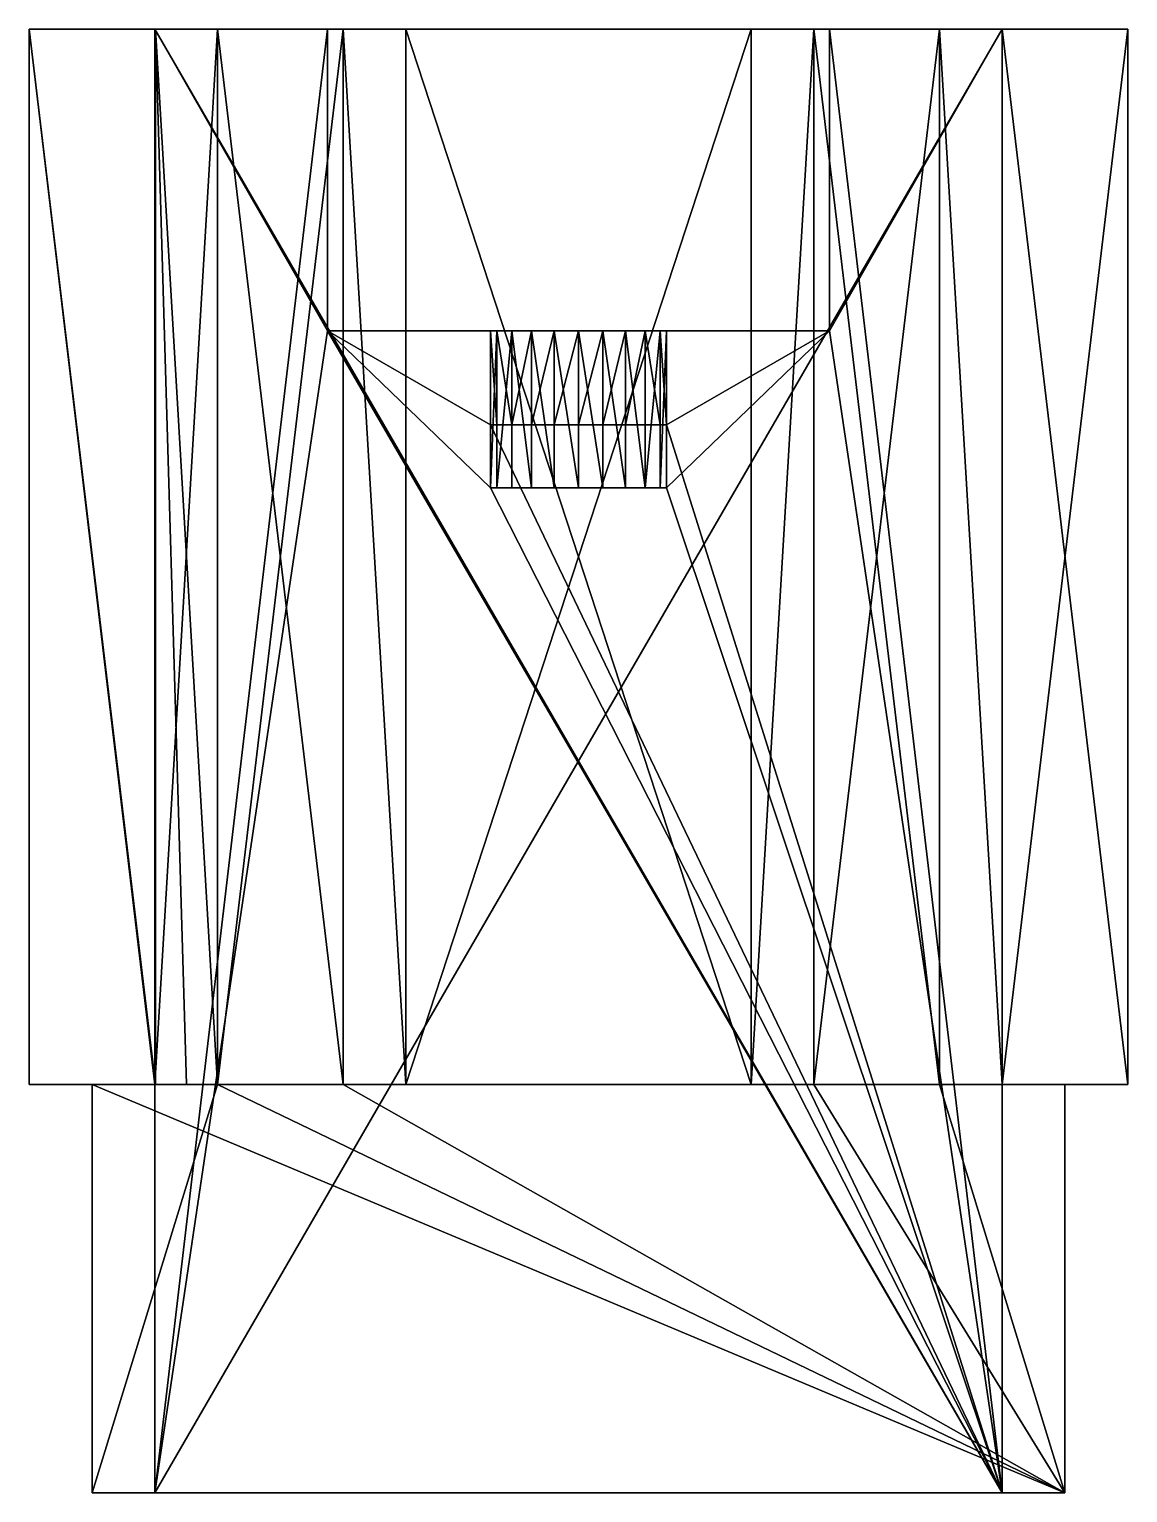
# Model space of a CAD drawing. Extents: x 0 to 17.5, y -2.5 to 20.8.
import ezdxf

# ---------------------------------------------------------------- set-up
doc = ezdxf.new("R2010")
doc.units = 0
doc.header["$LTSCALE"] = 25.4
doc.layers.get('0').update_dxf_attribs({"linetype": 'CONTINUOUS'})

# ---------------------------------------------------------------- blocks, each defined once
blk = doc.blocks.new('GRUPPO_1')
at = {"color": 0}
for p, q in [((0, 22.8), (2.01, 22.8, 0.005)), ((0, 22.8, 17.5), (0, 22.8)), ((2, 22.8, 17.5), (0, 22.8, 17.5)), ((0, 22.8), (2.01, 22.8, 0.005)), ((0, 6), (0, 22.8)), ((0, 6, 17.5), (0, 22.8, 17.5)), ((0, 22.8, 17.5), (0, 22.8)), ((0, 6), (0, 22.8)), ((2, 22.8, 17.5), (0, 22.8, 17.5)), ((0, 6, 17.5), (0, 22.8, 17.5)), ((2, 22.8, 2), (15.5, 22.8, 2)), ((2, -0.5, 2), (2, 22.8, 2)), ((2, 22.8, 9.25), (4.75, 22.8, 9.25)), ((2, -0.5, 9.25), (2, 22.8, 9.25)), ((2, -0.5, 8.25), (2, 22.8, 8.25)), ((2, 22.8, 8.25), (4.75, 22.8, 8.25)), ((2, -0.5, 9.25), (2, 22.8, 9.25)), ((2, 22.8, 15.5), (2, 22.8, 9.25)), ((2, -0.5, 15.5), (2, 22.8, 15.5)), ((2, 22.8, 8.25), (2, 22.8, 2)), ((2, -0.5, 8.25), (2, 22.8, 8.25)), ((2, -0.5, 2), (2, 22.8, 2)), ((3, 22.8, 16.5), (2, 22.8, 17.5)), ((2, 22.8, 17.5), (2, 6, 17.5)), ((2, -0.5, 15.5), (2, 22.8, 15.5)), ((15.5, 22.8, 15.5), (2, 22.8, 15.5)), ((3, 22.8, 16.5), (2, 22.8, 17.5)), ((15.5, 22.8, 15.5), (2, 22.8, 15.5)), ((2, 22.8, 15.5), (2, 22.8, 9.25)), ((2, 22.8, 9.25), (4.75, 22.8, 9.25)), ((2, 22.8, 8.25), (4.75, 22.8, 8.25)), ((2, 22.8, 8.25), (2, 22.8, 2)), ((2, 22.8, 2), (15.5, 22.8, 2)), ((2, 22.8, 17.5), (2, 6, 17.5)), ((2.01, 22.8, 0.005), (2.505, 22.8, 0.503)), ((2.011, 6, 0.009), (2.01, 22.8, 0.005)), ((2.01, 22.8, 0.005), (2.505, 22.8, 0.503)), ((2.011, 6, 0.009), (2.01, 22.8, 0.005)), ((2.505, 22.8, 0.503), (3, 22.8, 1)), ((2.505, 22.8, 0.503), (3, 22.8, 1)), ((3, 22.8, 16.5), (5, 22.8, 16.5)), ((3, 6, 16.5), (3, 22.8, 16.5)), ((3, 6, 16.5), (3, 22.8, 16.5)), ((5, 22.8, 1), (3, 22.8, 1)), ((3, 22.8, 16.5), (5, 22.8, 16.5)), ((3, 22.8, 1), (3, 6, 1)), ((3, 22.8, 1), (3, 6, 1)), ((5, 22.8, 1), (3, 22.8, 1)), ((4.75, 18, 9.25), (4.75, 22.8, 9.25)), ((4.75, 22.8, 8.25), (4.75, 18, 8.25)), ((4.75, 22.8, 8.25), (4.75, 18, 8.25)), ((4.75, 22.8, 9.25), (4.75, 22.8, 8.25)), ((4.75, 18, 9.25), (4.75, 22.8, 9.25)), ((4.75, 22.8, 9.25), (4.75, 22.8, 8.25)), ((5, 6, 16.5), (5, 22.8, 16.5)), ((5, 6, 16.5), (5, 22.8, 16.5)), ((5, 22.8, 16.5), (6, 22.8, 17.5)), ((5, 6, 1), (5, 22.8, 1)), ((5, 22.8, 1), (6, 22.8)), ((5, 22.8, 1), (6, 22.8)), ((5, 22.8, 16.5), (6, 22.8, 17.5)), ((5, 6, 1), (5, 22.8, 1)), ((6, 22.8, 17.5), (6, 6, 17.5)), ((11.5, 22.8, 17.5), (6, 22.8, 17.5)), ((6, 22.8, 17.5), (6, 6, 17.5)), ((6, 22.8), (6, 6)), ((6, 22.8), (6, 6)), ((6, 22.8), (11.5, 22.8)), ((11.5, 22.8, 17.5), (6, 22.8, 17.5)), ((6, 22.8), (11.5, 22.8)), ((11.5, 22.8, 17.5), (11.5, 6, 17.5)), ((11.5, 6), (11.5, 22.8)), ((11.5, 6), (11.5, 22.8)), ((11.5, 22.8), (12.5, 22.8, 1)), ((12.5, 22.8, 16.5), (11.5, 22.8, 17.5)), ((11.5, 22.8), (12.5, 22.8, 1)), ((12.5, 22.8, 16.5), (11.5, 22.8, 17.5)), ((11.5, 22.8, 17.5), (11.5, 6, 17.5)), ((12.5, 6, 16.5), (12.5, 22.8, 16.5)), ((12.5, 22.8, 16.5), (14.5, 22.8, 16.5)), ((12.5, 22.8, 1), (12.5, 6, 1)), ((12.5, 22.8, 16.5), (14.5, 22.8, 16.5)), ((14.5, 22.8, 1), (12.5, 22.8, 1)), ((12.5, 6, 16.5), (12.5, 22.8, 16.5)), ((12.5, 22.8, 1), (12.5, 6, 1)), ((14.5, 22.8, 1), (12.5, 22.8, 1)), ((12.75, 22.8, 9.25), (12.75, 22.8, 8.25)), ((12.75, 18, 8.25), (12.75, 22.8, 8.25)), ((12.75, 22.8, 9.25), (12.75, 18, 9.25)), ((12.75, 22.8, 9.25), (15.5, 22.8, 9.25)), ((12.75, 22.8, 9.25), (12.75, 18, 9.25)), ((12.75, 18, 8.25), (12.75, 22.8, 8.25)), ((12.75, 22.8, 8.25), (15.5, 22.8, 8.25)), ((12.75, 22.8, 8.25), (15.5, 22.8, 8.25)), ((12.75, 22.8, 9.25), (12.75, 22.8, 8.25)), ((12.75, 22.8, 9.25), (15.5, 22.8, 9.25)), ((14.5, 6, 16.5), (14.5, 22.8, 16.5)), ((14.5, 6, 1), (14.5, 22.8, 1)), ((14.5, 22.8, 1), (15.5, 22.8)), ((14.5, 22.8, 16.5), (15.5, 22.8, 17.5)), ((14.5, 22.8, 1), (15.5, 22.8)), ((14.5, 6, 16.5), (14.5, 22.8, 16.5)), ((14.5, 22.8, 16.5), (15.5, 22.8, 17.5)), ((14.5, 6, 1), (14.5, 22.8, 1)), ((15.5, -0.5, 2), (15.5, 22.8, 2)), ((15.5, 22.8, 9.25), (15.5, -0.5, 9.25)), ((15.5, 22.8, 8.25), (15.5, -0.5, 8.25)), ((15.5, 22.8, 8.25), (15.5, -0.5, 8.25)), ((15.5, 22.8, 2), (15.5, 22.8, 8.25)), ((15.5, -0.5, 2), (15.5, 22.8, 2)), ((15.5, 22.8), (15.5, 6)), ((15.5, 22.8), (15.5, 6)), ((15.5, 22.8), (17.5, 22.8)), ((15.5, -0.5, 15.5), (15.5, 22.8, 15.5)), ((17.5, 22.8, 17.5), (15.5, 22.8, 17.5)), ((15.5, 22.8), (17.5, 22.8)), ((15.5, 22.8, 2), (15.5, 22.8, 8.25)), ((15.5, 22.8, 9.25), (15.5, 22.8, 15.5)), ((17.5, 22.8, 17.5), (15.5, 22.8, 17.5)), ((15.5, 22.8, 17.5), (15.5, 6, 17.5)), ((15.5, 22.8, 17.5), (15.5, 6, 17.5)), ((15.5, 22.8, 9.25), (15.5, 22.8, 15.5)), ((15.5, 22.8, 9.25), (15.5, -0.5, 9.25)), ((15.5, -0.5, 15.5), (15.5, 22.8, 15.5)), ((17.5, 6), (17.5, 22.8)), ((17.5, 22.8), (17.5, 22.8, 17.5)), ((17.5, 6, 17.5), (17.5, 22.8, 17.5)), ((17.5, 6), (17.5, 22.8)), ((17.5, 22.8), (17.5, 22.8, 17.5)), ((17.5, 6, 17.5), (17.5, 22.8, 17.5)), ((7.347, 18, 9.25), (4.75, 18, 9.25)), ((4.75, 18, 8.25), (7.347, 18, 8.25)), ((4.75, 18, 9.25), (4.75, 18, 8.25)), ((4.75, 18, 8.25), (7.347, 18, 8.25)), ((4.75, 18, 9.25), (4.75, 18, 8.25)), ((7.347, 18, 9.25), (4.75, 18, 9.25)), ((7.347, 18, 9.25), (7.347, 15.5, 9.25)), ((7.347, 16.5, 8.25), (7.347, 18, 8.25)), ((7.347, 16.5, 8.25), (7.347, 18, 8.25)), ((7.347, 18, 9.25), (7.347, 15.5, 9.25)), ((7.451, 18, 9.5), (7.451, 15.5, 9.5)), ((7.451, 18, 8), (7.451, 16.5, 8)), ((7.451, 18, 8), (7.451, 16.5, 8)), ((7.451, 18, 9.5), (7.451, 15.5, 9.5)), ((7.689, 18, 7.689), (7.689, 16.5, 7.689)), ((7.689, 18, 9.811), (7.689, 15.5, 9.811)), ((7.689, 18, 7.689), (7.689, 16.5, 7.689)), ((7.689, 18, 9.811), (7.689, 15.5, 9.811)), ((8, 18, 7.451), (8, 16.5, 7.451)), ((8, 18, 7.451), (8, 16.5, 7.451)), ((8, 18, 10.049), (8, 15.5, 10.049)), ((8, 18, 10.049), (8, 15.5, 10.049)), ((8.362, 18, 7.301), (8.362, 16.5, 7.301)), ((8.362, 18, 10.199), (8.362, 15.5, 10.199)), ((8.362, 18, 7.301), (8.362, 16.5, 7.301)), ((8.362, 18, 10.199), (8.362, 15.5, 10.199)), ((8.75, 18, 7.25), (8.75, 16.5, 7.25)), ((8.75, 18, 10.25), (8.75, 15.5, 10.25)), ((8.75, 18, 10.25), (8.75, 15.5, 10.25)), ((8.75, 18, 7.25), (8.75, 16.5, 7.25)), ((9.138, 18, 7.301), (9.138, 16.5, 7.301)), ((9.138, 18, 10.199), (9.138, 15.5, 10.199)), ((9.138, 18, 7.301), (9.138, 16.5, 7.301)), ((9.138, 18, 10.199), (9.138, 15.5, 10.199)), ((9.5, 18, 7.451), (9.5, 16.5, 7.451)), ((9.5, 18, 10.049), (9.5, 15.5, 10.049)), ((9.5, 18, 7.451), (9.5, 16.5, 7.451)), ((9.5, 18, 10.049), (9.5, 15.5, 10.049)), ((9.811, 18, 7.689), (9.811, 16.5, 7.689)), ((9.811, 18, 9.811), (9.811, 15.5, 9.811)), ((9.811, 18, 7.689), (9.811, 16.5, 7.689)), ((9.811, 18, 9.811), (9.811, 15.5, 9.811)), ((10.049, 18, 8), (10.049, 16.5, 8)), ((10.049, 18, 9.5), (10.049, 15.5, 9.5)), ((10.049, 18, 8), (10.049, 16.5, 8)), ((10.049, 18, 9.5), (10.049, 15.5, 9.5)), ((12.75, 18, 9.25), (10.153, 18, 9.25)), ((10.153, 15.5, 9.25), (10.153, 18, 9.25)), ((10.153, 18, 8.25), (10.153, 16.5, 8.25)), ((10.153, 18, 8.25), (12.75, 18, 8.25)), ((10.153, 18, 8.25), (10.153, 16.5, 8.25)), ((10.153, 15.5, 9.25), (10.153, 18, 9.25)), ((12.75, 18, 9.25), (10.153, 18, 9.25)), ((10.153, 18, 8.25), (12.75, 18, 8.25)), ((12.75, 18, 9.25), (12.75, 18, 8.25)), ((12.75, 18, 9.25), (12.75, 18, 8.25)), ((10.153, 16.5, 8.25), (7.347, 16.5, 8.25)), ((10.153, 16.5, 8.25), (7.347, 16.5, 8.25)), ((7.347, 15.5, 9.25), (10.153, 15.5, 9.25)), ((7.347, 15.5, 9.25), (10.153, 15.5, 9.25)), ((2, 6, 17.5), (0, 6, 17.5)), ((0, 6, 17.5), (0, 6)), ((0, 6), (2.011, 6, 0.009)), ((0, 6), (2.011, 6, 0.009)), ((0, 6, 17.5), (0, 6)), ((2, 6, 17.5), (0, 6, 17.5)), ((1, 6, 16.5), (3, 6, 16.5)), ((3, 6, 1), (1, 6, 1)), ((1, 6, 1), (1, 6, 16.5)), ((1, 6, 16.5), (3, 6, 16.5)), ((1, -0.5, 16.5), (1, 6, 16.5)), ((1, -0.5, 16.5), (1, 6, 16.5)), ((1, 6, 1), (1, 6, 16.5)), ((1, -0.5, 1), (1, 6, 1)), ((1, -0.5, 1), (1, 6, 1)), ((3, 6, 1), (1, 6, 1)), ((2, 6, 17.5), (3, 6, 16.5)), ((2, 6, 17.5), (3, 6, 16.5)), ((2.505, 6, 0.505), (2.011, 6, 0.009)), ((2.505, 6, 0.505), (2.011, 6, 0.009)), ((3, 6, 1), (2.505, 6, 0.505)), ((3, 6, 1), (2.505, 6, 0.505)), ((5, 6, 16.5), (12.5, 6, 16.5)), ((6, 6, 17.5), (5, 6, 16.5)), ((5, 6, 16.5), (12.5, 6, 16.5)), ((6, 6, 17.5), (5, 6, 16.5)), ((6, 6), (5, 6, 1)), ((12.5, 6, 1), (5, 6, 1)), ((6, 6), (5, 6, 1)), ((12.5, 6, 1), (5, 6, 1)), ((11.5, 6, 17.5), (6, 6, 17.5)), ((11.5, 6, 17.5), (6, 6, 17.5)), ((6, 6), (11.5, 6)), ((6, 6), (11.5, 6)), ((11.5, 6, 17.5), (12.5, 6, 16.5)), ((12.5, 6, 1), (11.5, 6)), ((12.5, 6, 1), (11.5, 6)), ((11.5, 6, 17.5), (12.5, 6, 16.5)), ((14.5, 6, 16.5), (16.5, 6, 16.5)), ((15.5, 6, 17.5), (14.5, 6, 16.5)), ((14.5, 6, 16.5), (16.5, 6, 16.5)), ((16.5, 6, 1), (14.5, 6, 1)), ((15.5, 6), (14.5, 6, 1)), ((15.5, 6), (14.5, 6, 1)), ((15.5, 6, 17.5), (14.5, 6, 16.5)), ((16.5, 6, 1), (14.5, 6, 1)), ((17.5, 6, 17.5), (15.5, 6, 17.5)), ((15.5, 6), (17.5, 6)), ((15.5, 6), (17.5, 6)), ((17.5, 6, 17.5), (15.5, 6, 17.5)), ((16.5, -0.5, 16.5), (16.5, 6, 16.5)), ((16.5, -0.5, 1), (16.5, 6, 1)), ((16.5, 6, 16.5), (16.5, 6, 1)), ((16.5, -0.5, 16.5), (16.5, 6, 16.5)), ((16.5, 6, 16.5), (16.5, 6, 1)), ((16.5, -0.5, 1), (16.5, 6, 1)), ((17.5, 6), (17.5, 6, 17.5)), ((17.5, 6), (17.5, 6, 17.5)), ((16.5, -0.5, 16.5), (1, -0.5, 16.5)), ((1, -0.5, 16.5), (1, -0.5, 1)), ((16.5, -0.5, 16.5), (1, -0.5, 16.5)), ((1, -0.5, 16.5), (1, -0.5, 1)), ((1, -0.5, 1), (16.5, -0.5, 1)), ((1, -0.5, 1), (16.5, -0.5, 1)), ((15.5, -0.5, 2), (2, -0.5, 2)), ((15.5, -0.5, 9.25), (2, -0.5, 9.25)), ((15.5, -0.5, 8.25), (2, -0.5, 8.25)), ((2, -0.5, 9.25), (2, -0.5, 15.5)), ((2, -0.5, 2), (2, -0.5, 8.25)), ((15.5, -0.5, 8.25), (2, -0.5, 8.25)), ((15.5, -0.5, 2), (2, -0.5, 2)), ((2, -0.5, 2), (2, -0.5, 8.25)), ((15.5, -0.5, 9.25), (2, -0.5, 9.25)), ((2, -0.5, 9.25), (2, -0.5, 15.5)), ((2, -0.5, 15.5), (15.5, -0.5, 15.5)), ((2, -0.5, 15.5), (15.5, -0.5, 15.5)), ((15.5, -0.5, 8.25), (15.5, -0.5, 2)), ((15.5, -0.5, 8.25), (15.5, -0.5, 2)), ((15.5, -0.5, 15.5), (15.5, -0.5, 9.25)), ((15.5, -0.5, 15.5), (15.5, -0.5, 9.25)), ((16.5, -0.5, 1), (16.5, -0.5, 16.5)), ((16.5, -0.5, 1), (16.5, -0.5, 16.5))]:
    blk.add_line(p, q, dxfattribs=at)
at = {"color": 0, "extrusion": (0, -1, 0)}
for centre, start, end in [((8.75, 8.75, -18), 199.6203, 340.3797), ((8.75, 8.75, -18), 199.6203, 340.3797), ((8.75, 8.75, -18), 199.6203, 340.3797), ((8.75, 8.75, -18), 19.6203, 160.3797), ((8.75, 8.75, -18), 199.6203, 340.3797), ((8.75, 8.75, -18), 199.6203, 340.3797), ((8.75, 8.75, -18), 199.6203, 340.3797), ((8.75, 8.75, -18), 199.6203, 340.3797), ((8.75, 8.75, -18), 19.6203, 160.3797), ((8.75, 8.75, -18), 19.6203, 160.3797), ((8.75, 8.75, -18), 19.6203, 160.3797), ((8.75, 8.75, -18), 19.6203, 160.3797), ((8.75, 8.75, -18), 19.6203, 160.3797), ((8.75, 8.75, -18), 199.6203, 340.3797), ((8.75, 8.75, -18), 199.6203, 340.3797), ((8.75, 8.75, -18), 199.6203, 340.3797), ((8.75, 8.75, -18), 19.6203, 160.3797), ((8.75, 8.75, -18), 19.6203, 160.3797), ((8.75, 8.75, -18), 19.6203, 160.3797), ((8.75, 8.75, -18), 19.6203, 160.3797), ((8.75, 8.75, -18), 19.6203, 160.3797), ((8.75, 8.75, -18), 199.6203, 340.3797), ((8.75, 8.75, -18), 19.6203, 160.3797), ((8.75, 8.75, -16.5), 199.6203, 340.3797), ((8.75, 8.75, -16.5), 199.6203, 340.3797), ((8.75, 8.75, -16.5), 199.6203, 340.3797), ((8.75, 8.75, -16.5), 199.6203, 340.3797), ((8.75, 8.75, -16.5), 199.6203, 340.3797), ((8.75, 8.75, -16.5), 199.6203, 340.3797), ((8.75, 8.75, -16.5), 199.6203, 340.3797), ((8.75, 8.75, -16.5), 199.6203, 340.3797), ((8.75, 8.75, -16.5), 199.6203, 340.3797), ((8.75, 8.75, -16.5), 199.6203, 340.3797), ((8.75, 8.75, -16.5), 199.6203, 340.3797), ((8.75, 8.75, -16.5), 199.6203, 340.3797), ((8.75, 8.75, -15.5), 19.6203, 160.3797), ((8.75, 8.75, -15.5), 19.6203, 160.3797), ((8.75, 8.75, -15.5), 19.6203, 160.3797), ((8.75, 8.75, -15.5), 19.6203, 160.3797), ((8.75, 8.75, -15.5), 19.6203, 160.3797), ((8.75, 8.75, -15.5), 19.6203, 160.3797), ((8.75, 8.75, -15.5), 19.6203, 160.3797), ((8.75, 8.75, -15.5), 19.6203, 160.3797), ((8.75, 8.75, -15.5), 19.6203, 160.3797), ((8.75, 8.75, -15.5), 19.6203, 160.3797), ((8.75, 8.75, -15.5), 19.6203, 160.3797), ((8.75, 8.75, -15.5), 19.6203, 160.3797)]:
    blk.add_arc(centre, 1.5, start, end, dxfattribs=at)
at = {"color": 0}
mesh = blk.add_polyface(dxfattribs=at)
corners = [(6, 22.8), (12.5, 22.8, 1), (11.5, 22.8), (5, 22.8, 1), (14.5, 22.8, 1), (0, 22.8, 17.5), (2.01, 22.8, 0.005), (0, 22.8), (2, 22.8, 2), (2.505, 22.8, 0.503), (3, 22.8, 1), (15.5, 22.8, 2), (2, 22.8, 8.25), (2, 22.8, 9.25), (4.75, 22.8, 8.25), (2, 22.8, 15.5), (3, 22.8, 16.5), (15.5, 22.8, 15.5), (2, 22.8, 17.5), (6, 22.8, 17.5), (12.5, 22.8, 16.5), (5, 22.8, 16.5), (11.5, 22.8, 17.5), (15.5, 22.8), (17.5, 22.8, 17.5), (17.5, 22.8), (15.5, 22.8, 8.25), (15.5, 22.8, 9.25), (12.75, 22.8, 9.25), (14.5, 22.8, 16.5), (15.5, 22.8, 17.5), (4.75, 22.8, 9.25), (12.75, 22.8, 8.25)]
mesh.append_faces([[corners[k] for k in face] for face in [(0, 1, 2), (5, 6, 7), (16, 5, 18), (20, 19, 22), (23, 24, 25), (24, 29, 30), (28, 26, 32)]], dxfattribs={"vtx0": -1, "color": 0})
mesh.append_faces([[corners[k] for k in face] for face in [(1, 3, 4), (6, 8, 9), (9, 8, 10), (10, 8, 3), (8, 5, 12), (12, 13, 14), (13, 5, 15), (15, 16, 17), (19, 20, 21), (27, 26, 28), (29, 21, 20)]], dxfattribs={"vtx0": -1, "vtx1": -1, "color": 0})
mesh.append_faces([[corners[k] for k in face] for face in [(6, 5, 8), (12, 5, 13), (15, 5, 16), (24, 23, 11), (11, 4, 3), (24, 26, 27), (24, 17, 29), (29, 17, 16)]], dxfattribs={"vtx0": -1, "vtx1": -1, "vtx2": -1, "color": 0})
mesh.append_faces([[corners[k] for k in face] for face in [(1, 0, 3), (3, 8, 11), (11, 23, 4), (24, 11, 26), (24, 27, 17), (29, 16, 21)]], dxfattribs={"vtx0": -1, "vtx2": -1, "color": 0})
mesh.append_faces([[corners[k] for k in face] for face in [(31, 14, 13)]], dxfattribs={"vtx1": -1, "color": 0})
mesh = blk.add_polyface(dxfattribs=at)
corners = [(0, 22.8), (2.011, 6, 0.009), (0, 6), (2.01, 22.8, 0.005)]
mesh.append_faces([[corners[k] for k in face] for face in [(0, 1, 2), (1, 0, 3)]], dxfattribs={"vtx0": -1, "color": 0})
mesh = blk.add_polyface(dxfattribs=at)
corners = [(0, 22.8, 17.5), (0, 6), (0, 6, 17.5), (0, 22.8)]
mesh.append_faces([[corners[k] for k in face] for face in [(0, 1, 2), (1, 0, 3)]], dxfattribs={"vtx0": -1, "color": 0})
mesh = blk.add_polyface(dxfattribs=at)
corners = [(2, 6, 17.5), (0, 22.8, 17.5), (0, 6, 17.5), (2, 22.8, 17.5)]
mesh.append_faces([[corners[k] for k in face] for face in [(0, 1, 2), (1, 0, 3)]], dxfattribs={"vtx0": -1, "color": 0})
mesh = blk.add_polyface(dxfattribs=at)
corners = [(16.5, -0.5, 16.5), (1, 6, 16.5), (1, -0.5, 16.5), (3, 6, 16.5), (5, 6, 16.5), (3, 22.8, 16.5), (12.5, 6, 16.5), (14.5, 6, 16.5), (12.5, 22.8, 16.5), (16.5, 6, 16.5), (14.5, 22.8, 16.5), (5, 22.8, 16.5)]
mesh.append_faces([[corners[k] for k in face] for face in [(0, 1, 2), (7, 0, 9)]], dxfattribs={"vtx0": -1, "color": 0})
mesh.append_faces([[corners[k] for k in face] for face in [(1, 0, 3), (3, 4, 5), (4, 0, 6), (6, 7, 8)]], dxfattribs={"vtx0": -1, "vtx1": -1, "color": 0})
mesh.append_faces([[corners[k] for k in face] for face in [(3, 0, 4), (6, 0, 7)]], dxfattribs={"vtx0": -1, "vtx1": -1, "vtx2": -1, "color": 0})
mesh.append_faces([[corners[k] for k in face] for face in [(10, 8, 7), (11, 5, 4)]], dxfattribs={"vtx1": -1, "color": 0})
mesh = blk.add_polyface(dxfattribs=at)
corners = [(5, 22.8, 1), (3, 6, 1), (3, 22.8, 1), (14.5, 22.8, 1), (12.5, 6, 1), (12.5, 22.8, 1), (1, -0.5, 1), (1, 6, 1), (16.5, -0.5, 1), (5, 6, 1), (14.5, 6, 1), (16.5, 6, 1)]
mesh.append_faces([[corners[k] for k in face] for face in [(0, 1, 2), (3, 4, 5), (1, 6, 7), (8, 10, 11)]], dxfattribs={"vtx0": -1, "color": 0})
mesh.append_faces([[corners[k] for k in face] for face in [(6, 1, 8), (9, 1, 0), (10, 4, 3)]], dxfattribs={"vtx0": -1, "vtx1": -1, "color": 0})
mesh.append_faces([[corners[k] for k in face] for face in [(8, 1, 9), (8, 4, 10)]], dxfattribs={"vtx0": -1, "vtx1": -1, "vtx2": -1, "color": 0})
mesh.append_faces([[corners[k] for k in face] for face in [(8, 9, 4)]], dxfattribs={"vtx0": -1, "vtx2": -1, "color": 0})
mesh = blk.add_polyface(dxfattribs=at)
corners = [(15.5, -0.5, 2), (2, 22.8, 2), (2, -0.5, 2), (15.5, 22.8, 2)]
mesh.append_faces([[corners[k] for k in face] for face in [(0, 1, 2), (1, 0, 3)]], dxfattribs={"vtx0": -1, "color": 0})
mesh = blk.add_polyface(dxfattribs=at)
corners = [(2, -0.5, 9.25), (4.75, 18, 9.25), (2, 22.8, 9.25), (15.5, -0.5, 9.25), (7.347, 15.5, 9.25), (10.153, 15.5, 9.25), (12.75, 18, 9.25), (12.75, 22.8, 9.25), (15.5, 22.8, 9.25), (10.153, 18, 9.25), (7.347, 18, 9.25), (4.75, 22.8, 9.25)]
mesh.append_faces([[corners[k] for k in face] for face in [(7, 3, 8)]], dxfattribs={"vtx0": -1, "color": 0})
mesh.append_faces([[corners[k] for k in face] for face in [(0, 1, 2), (4, 3, 5), (6, 3, 7)]], dxfattribs={"vtx0": -1, "vtx1": -1, "color": 0})
mesh.append_faces([[corners[k] for k in face] for face in [(1, 3, 4), (5, 3, 6)]], dxfattribs={"vtx0": -1, "vtx1": -1, "vtx2": -1, "color": 0})
mesh.append_faces([[corners[k] for k in face] for face in [(1, 0, 3)]], dxfattribs={"vtx0": -1, "vtx2": -1, "color": 0})
mesh.append_faces([[corners[k] for k in face] for face in [(10, 1, 4), (11, 2, 1)]], dxfattribs={"vtx1": -1, "color": 0})
mesh.append_faces([[corners[k] for k in face] for face in [(6, 9, 5)]], dxfattribs={"vtx2": -1, "color": 0})
mesh = blk.add_polyface(dxfattribs=at)
corners = [(12.75, 18, 8.25), (10.153, 16.5, 8.25), (10.153, 18, 8.25), (15.5, 22.8, 8.25), (12.75, 22.8, 8.25), (4.75, 22.8, 8.25), (2, -0.5, 8.25), (2, 22.8, 8.25), (4.75, 18, 8.25), (15.5, -0.5, 8.25), (7.347, 16.5, 8.25), (7.347, 18, 8.25)]
mesh.append_faces([[corners[k] for k in face] for face in [(0, 1, 2), (3, 0, 4), (5, 6, 7), (10, 8, 11)]], dxfattribs={"vtx0": -1, "color": 0})
mesh.append_faces([[corners[k] for k in face] for face in [(6, 8, 9), (9, 0, 3)]], dxfattribs={"vtx0": -1, "vtx1": -1, "color": 0})
mesh.append_faces([[corners[k] for k in face] for face in [(9, 8, 10), (9, 1, 0)]], dxfattribs={"vtx0": -1, "vtx1": -1, "vtx2": -1, "color": 0})
mesh.append_faces([[corners[k] for k in face] for face in [(6, 5, 8), (9, 10, 1)]], dxfattribs={"vtx0": -1, "vtx2": -1, "color": 0})
mesh = blk.add_polyface(dxfattribs=at)
corners = [(2, 22.8, 9.25), (2, -0.5, 15.5), (2, -0.5, 9.25), (2, 22.8, 15.5)]
mesh.append_faces([[corners[k] for k in face] for face in [(0, 1, 2), (1, 0, 3)]], dxfattribs={"vtx0": -1, "color": 0})
mesh = blk.add_polyface(dxfattribs=at)
corners = [(2, 22.8, 2), (2, -0.5, 8.25), (2, -0.5, 2), (2, 22.8, 8.25)]
mesh.append_faces([[corners[k] for k in face] for face in [(0, 1, 2), (1, 0, 3)]], dxfattribs={"vtx0": -1, "color": 0})
mesh = blk.add_polyface(dxfattribs=at)
corners = [(3, 22.8, 16.5), (2, 6, 17.5), (3, 6, 16.5), (2, 22.8, 17.5)]
mesh.append_faces([[corners[k] for k in face] for face in [(0, 1, 2), (1, 0, 3)]], dxfattribs={"vtx0": -1, "color": 0})
mesh = blk.add_polyface(dxfattribs=at)
corners = [(15.5, 22.8, 15.5), (2, -0.5, 15.5), (2, 22.8, 15.5), (15.5, -0.5, 15.5)]
mesh.append_faces([[corners[k] for k in face] for face in [(0, 1, 2), (1, 0, 3)]], dxfattribs={"vtx0": -1, "color": 0})
mesh = blk.add_polyface(dxfattribs=at)
corners = [(2.01, 22.8, 0.005), (2.505, 6, 0.505), (2.011, 6, 0.009), (3, 6, 1), (3, 22.8, 1), (2.505, 22.8, 0.503)]
mesh.append_faces([[corners[k] for k in face] for face in [(0, 1, 2), (4, 0, 5)]], dxfattribs={"vtx0": -1, "color": 0})
mesh.append_faces([[corners[k] for k in face] for face in [(1, 0, 3), (3, 0, 4)]], dxfattribs={"vtx0": -1, "vtx1": -1, "color": 0})
mesh = blk.add_polyface(dxfattribs=at)
corners = [(4.75, 22.8, 8.25), (4.75, 18, 9.25), (4.75, 18, 8.25), (4.75, 22.8, 9.25)]
mesh.append_faces([[corners[k] for k in face] for face in [(0, 1, 2), (1, 0, 3)]], dxfattribs={"vtx0": -1, "color": 0})
mesh = blk.add_polyface(dxfattribs=at)
corners = [(6, 6, 17.5), (5, 22.8, 16.5), (5, 6, 16.5), (6, 22.8, 17.5)]
mesh.append_faces([[corners[k] for k in face] for face in [(0, 1, 2), (1, 0, 3)]], dxfattribs={"vtx0": -1, "color": 0})
mesh = blk.add_polyface(dxfattribs=at)
corners = [(5, 22.8, 1), (6, 6), (5, 6, 1), (6, 22.8)]
mesh.append_faces([[corners[k] for k in face] for face in [(0, 1, 2), (1, 0, 3)]], dxfattribs={"vtx0": -1, "color": 0})
mesh = blk.add_polyface(dxfattribs=at)
corners = [(11.5, 6, 17.5), (6, 22.8, 17.5), (6, 6, 17.5), (11.5, 22.8, 17.5)]
mesh.append_faces([[corners[k] for k in face] for face in [(0, 1, 2), (1, 0, 3)]], dxfattribs={"vtx0": -1, "color": 0})
mesh = blk.add_polyface(dxfattribs=at)
corners = [(11.5, 22.8), (6, 6), (6, 22.8), (11.5, 6)]
mesh.append_faces([[corners[k] for k in face] for face in [(0, 1, 2), (1, 0, 3)]], dxfattribs={"vtx0": -1, "color": 0})
mesh = blk.add_polyface(dxfattribs=at)
corners = [(12.5, 22.8, 1), (11.5, 6), (11.5, 22.8), (12.5, 6, 1)]
mesh.append_faces([[corners[k] for k in face] for face in [(0, 1, 2), (1, 0, 3)]], dxfattribs={"vtx0": -1, "color": 0})
mesh = blk.add_polyface(dxfattribs=at)
corners = [(12.5, 22.8, 16.5), (11.5, 6, 17.5), (12.5, 6, 16.5), (11.5, 22.8, 17.5)]
mesh.append_faces([[corners[k] for k in face] for face in [(0, 1, 2), (1, 0, 3)]], dxfattribs={"vtx0": -1, "color": 0})
mesh = blk.add_polyface(dxfattribs=at)
corners = [(12.75, 22.8, 9.25), (12.75, 18, 8.25), (12.75, 18, 9.25), (12.75, 22.8, 8.25)]
mesh.append_faces([[corners[k] for k in face] for face in [(0, 1, 2), (1, 0, 3)]], dxfattribs={"vtx0": -1, "color": 0})
mesh = blk.add_polyface(dxfattribs=at)
corners = [(14.5, 22.8, 1), (15.5, 6), (14.5, 6, 1), (15.5, 22.8)]
mesh.append_faces([[corners[k] for k in face] for face in [(0, 1, 2), (1, 0, 3)]], dxfattribs={"vtx0": -1, "color": 0})
mesh = blk.add_polyface(dxfattribs=at)
corners = [(15.5, 6, 17.5), (14.5, 22.8, 16.5), (14.5, 6, 16.5), (15.5, 22.8, 17.5)]
mesh.append_faces([[corners[k] for k in face] for face in [(0, 1, 2), (1, 0, 3)]], dxfattribs={"vtx0": -1, "color": 0})
mesh = blk.add_polyface(dxfattribs=at)
corners = [(15.5, 22.8, 8.25), (15.5, -0.5, 2), (15.5, -0.5, 8.25), (15.5, 22.8, 2)]
mesh.append_faces([[corners[k] for k in face] for face in [(0, 1, 2), (1, 0, 3)]], dxfattribs={"vtx0": -1, "color": 0})
mesh = blk.add_polyface(dxfattribs=at)
corners = [(17.5, 22.8), (15.5, 6), (15.5, 22.8), (17.5, 6)]
mesh.append_faces([[corners[k] for k in face] for face in [(0, 1, 2), (1, 0, 3)]], dxfattribs={"vtx0": -1, "color": 0})
mesh = blk.add_polyface(dxfattribs=at)
corners = [(17.5, 6, 17.5), (15.5, 22.8, 17.5), (15.5, 6, 17.5), (17.5, 22.8, 17.5)]
mesh.append_faces([[corners[k] for k in face] for face in [(0, 1, 2), (1, 0, 3)]], dxfattribs={"vtx0": -1, "color": 0})
mesh = blk.add_polyface(dxfattribs=at)
corners = [(15.5, 22.8, 15.5), (15.5, -0.5, 9.25), (15.5, -0.5, 15.5), (15.5, 22.8, 9.25)]
mesh.append_faces([[corners[k] for k in face] for face in [(0, 1, 2), (1, 0, 3)]], dxfattribs={"vtx0": -1, "color": 0})
mesh = blk.add_polyface(dxfattribs=at)
corners = [(17.5, 22.8), (17.5, 6, 17.5), (17.5, 6), (17.5, 22.8, 17.5)]
mesh.append_faces([[corners[k] for k in face] for face in [(0, 1, 2), (1, 0, 3)]], dxfattribs={"vtx0": -1, "color": 0})
mesh = blk.add_polyface(dxfattribs=at)
corners = [(4.75, 18, 9.25), (7.347, 18, 8.25), (4.75, 18, 8.25), (7.347, 18, 9.25), (10.153, 18, 9.25), (10.049, 18, 9.5), (7.451, 18, 9.5), (9.811, 18, 9.811), (7.689, 18, 9.811), (8, 18, 10.049), (9.5, 18, 10.049), (9.138, 18, 10.199), (8.362, 18, 10.199), (8.75, 18, 10.25), (8.362, 18, 7.301), (9.138, 18, 7.301), (8.75, 18, 7.25), (8, 18, 7.451), (9.5, 18, 7.451), (9.811, 18, 7.689), (7.689, 18, 7.689), (7.451, 18, 8), (10.049, 18, 8), (10.153, 18, 8.25), (12.75, 18, 8.25), (12.75, 18, 9.25)]
mesh.append_faces([[corners[k] for k in face] for face in [(0, 1, 2), (11, 12, 13), (14, 15, 16)]], dxfattribs={"vtx0": -1, "color": 0})
mesh.append_faces([[corners[k] for k in face] for face in [(3, 4, 0), (4, 3, 5), (5, 6, 7), (7, 9, 10), (10, 9, 11), (15, 17, 18), (18, 17, 19), (19, 21, 22), (22, 1, 23), (23, 1, 24), (24, 1, 25), (25, 0, 4)]], dxfattribs={"vtx0": -1, "vtx1": -1, "color": 0})
mesh.append_faces([[corners[k] for k in face] for face in [(25, 1, 0)]], dxfattribs={"vtx0": -1, "vtx1": -1, "vtx2": -1, "color": 0})
mesh.append_faces([[corners[k] for k in face] for face in [(5, 3, 6), (7, 6, 8), (7, 8, 9), (11, 9, 12), (15, 14, 17), (19, 17, 20), (19, 20, 21), (22, 21, 1)]], dxfattribs={"vtx0": -1, "vtx2": -1, "color": 0})
mesh = blk.add_polyface(dxfattribs=at)
corners = [(7.347, 18, 8.25), (7.451, 16.5, 8), (7.347, 16.5, 8.25), (7.451, 18, 8)]
mesh.append_faces([[corners[k] for k in face] for face in [(0, 1, 2), (1, 0, 3)]], dxfattribs={"vtx0": -1, "color": 0})
mesh = blk.add_polyface(dxfattribs=at)
corners = [(7.451, 18, 9.5), (7.347, 15.5, 9.25), (7.451, 15.5, 9.5), (7.347, 18, 9.25)]
mesh.append_faces([[corners[k] for k in face] for face in [(0, 1, 2), (1, 0, 3)]], dxfattribs={"vtx0": -1, "color": 0})
mesh = blk.add_polyface(dxfattribs=at)
corners = [(7.689, 18, 9.811), (7.451, 15.5, 9.5), (7.689, 15.5, 9.811), (7.451, 18, 9.5)]
mesh.append_faces([[corners[k] for k in face] for face in [(0, 1, 2), (1, 0, 3)]], dxfattribs={"vtx0": -1, "color": 0})
mesh = blk.add_polyface(dxfattribs=at)
corners = [(7.451, 18, 8), (7.689, 16.5, 7.689), (7.451, 16.5, 8), (7.689, 18, 7.689)]
mesh.append_faces([[corners[k] for k in face] for face in [(0, 1, 2), (1, 0, 3)]], dxfattribs={"vtx0": -1, "color": 0})
mesh = blk.add_polyface(dxfattribs=at)
corners = [(8, 18, 7.451), (7.689, 16.5, 7.689), (7.689, 18, 7.689), (8, 16.5, 7.451)]
mesh.append_faces([[corners[k] for k in face] for face in [(0, 1, 2), (1, 0, 3)]], dxfattribs={"vtx0": -1, "color": 0})
mesh = blk.add_polyface(dxfattribs=at)
corners = [(8, 15.5, 10.049), (7.689, 18, 9.811), (7.689, 15.5, 9.811), (8, 18, 10.049)]
mesh.append_faces([[corners[k] for k in face] for face in [(0, 1, 2), (1, 0, 3)]], dxfattribs={"vtx0": -1, "color": 0})
mesh = blk.add_polyface(dxfattribs=at)
corners = [(8.362, 18, 7.301), (8, 16.5, 7.451), (8, 18, 7.451), (8.362, 16.5, 7.301)]
mesh.append_faces([[corners[k] for k in face] for face in [(0, 1, 2), (1, 0, 3)]], dxfattribs={"vtx0": -1, "color": 0})
mesh = blk.add_polyface(dxfattribs=at)
corners = [(8.362, 15.5, 10.199), (8, 18, 10.049), (8, 15.5, 10.049), (8.362, 18, 10.199)]
mesh.append_faces([[corners[k] for k in face] for face in [(0, 1, 2), (1, 0, 3)]], dxfattribs={"vtx0": -1, "color": 0})
mesh = blk.add_polyface(dxfattribs=at)
corners = [(8.75, 15.5, 10.25), (8.362, 18, 10.199), (8.362, 15.5, 10.199), (8.75, 18, 10.25)]
mesh.append_faces([[corners[k] for k in face] for face in [(0, 1, 2), (1, 0, 3)]], dxfattribs={"vtx0": -1, "color": 0})
mesh = blk.add_polyface(dxfattribs=at)
corners = [(8.75, 18, 7.25), (8.362, 16.5, 7.301), (8.362, 18, 7.301), (8.75, 16.5, 7.25)]
mesh.append_faces([[corners[k] for k in face] for face in [(0, 1, 2), (1, 0, 3)]], dxfattribs={"vtx0": -1, "color": 0})
mesh = blk.add_polyface(dxfattribs=at)
corners = [(9.138, 18, 7.301), (8.75, 16.5, 7.25), (8.75, 18, 7.25), (9.138, 16.5, 7.301)]
mesh.append_faces([[corners[k] for k in face] for face in [(0, 1, 2), (1, 0, 3)]], dxfattribs={"vtx0": -1, "color": 0})
mesh = blk.add_polyface(dxfattribs=at)
corners = [(9.138, 15.5, 10.199), (8.75, 18, 10.25), (8.75, 15.5, 10.25), (9.138, 18, 10.199)]
mesh.append_faces([[corners[k] for k in face] for face in [(0, 1, 2), (1, 0, 3)]], dxfattribs={"vtx0": -1, "color": 0})
mesh = blk.add_polyface(dxfattribs=at)
corners = [(9.5, 18, 7.451), (9.138, 16.5, 7.301), (9.138, 18, 7.301), (9.5, 16.5, 7.451)]
mesh.append_faces([[corners[k] for k in face] for face in [(0, 1, 2), (1, 0, 3)]], dxfattribs={"vtx0": -1, "color": 0})
mesh = blk.add_polyface(dxfattribs=at)
corners = [(9.5, 15.5, 10.049), (9.138, 18, 10.199), (9.138, 15.5, 10.199), (9.5, 18, 10.049)]
mesh.append_faces([[corners[k] for k in face] for face in [(0, 1, 2), (1, 0, 3)]], dxfattribs={"vtx0": -1, "color": 0})
mesh = blk.add_polyface(dxfattribs=at)
corners = [(9.811, 18, 7.689), (9.5, 16.5, 7.451), (9.5, 18, 7.451), (9.811, 16.5, 7.689)]
mesh.append_faces([[corners[k] for k in face] for face in [(0, 1, 2), (1, 0, 3)]], dxfattribs={"vtx0": -1, "color": 0})
mesh = blk.add_polyface(dxfattribs=at)
corners = [(9.811, 15.5, 9.811), (9.5, 18, 10.049), (9.5, 15.5, 10.049), (9.811, 18, 9.811)]
mesh.append_faces([[corners[k] for k in face] for face in [(0, 1, 2), (1, 0, 3)]], dxfattribs={"vtx0": -1, "color": 0})
mesh = blk.add_polyface(dxfattribs=at)
corners = [(9.811, 18, 7.689), (10.049, 16.5, 8), (9.811, 16.5, 7.689), (10.049, 18, 8)]
mesh.append_faces([[corners[k] for k in face] for face in [(0, 1, 2), (1, 0, 3)]], dxfattribs={"vtx0": -1, "color": 0})
mesh = blk.add_polyface(dxfattribs=at)
corners = [(10.049, 18, 9.5), (9.811, 15.5, 9.811), (10.049, 15.5, 9.5), (9.811, 18, 9.811)]
mesh.append_faces([[corners[k] for k in face] for face in [(0, 1, 2), (1, 0, 3)]], dxfattribs={"vtx0": -1, "color": 0})
mesh = blk.add_polyface(dxfattribs=at)
corners = [(10.049, 18, 8), (10.153, 16.5, 8.25), (10.049, 16.5, 8), (10.153, 18, 8.25)]
mesh.append_faces([[corners[k] for k in face] for face in [(0, 1, 2), (1, 0, 3)]], dxfattribs={"vtx0": -1, "color": 0})
mesh = blk.add_polyface(dxfattribs=at)
corners = [(10.153, 18, 9.25), (10.049, 15.5, 9.5), (10.153, 15.5, 9.25), (10.049, 18, 9.5)]
mesh.append_faces([[corners[k] for k in face] for face in [(0, 1, 2), (1, 0, 3)]], dxfattribs={"vtx0": -1, "color": 0})
mesh = blk.add_polyface(dxfattribs=at)
corners = [(9.138, 16.5, 7.301), (8.362, 16.5, 7.301), (8.75, 16.5, 7.25), (9.5, 16.5, 7.451), (8, 16.5, 7.451), (9.811, 16.5, 7.689), (7.689, 16.5, 7.689), (10.049, 16.5, 8), (7.451, 16.5, 8), (10.153, 16.5, 8.25), (7.347, 16.5, 8.25)]
mesh.append_faces([[corners[k] for k in face] for face in [(0, 1, 2), (8, 9, 10)]], dxfattribs={"vtx0": -1, "color": 0})
mesh.append_faces([[corners[k] for k in face] for face in [(1, 3, 4), (4, 5, 6), (6, 7, 8)]], dxfattribs={"vtx0": -1, "vtx1": -1, "color": 0})
mesh.append_faces([[corners[k] for k in face] for face in [(1, 0, 3), (4, 3, 5), (6, 5, 7), (8, 7, 9)]], dxfattribs={"vtx0": -1, "vtx2": -1, "color": 0})
mesh = blk.add_polyface(dxfattribs=at)
corners = [(10.049, 15.5, 9.5), (7.347, 15.5, 9.25), (10.153, 15.5, 9.25), (7.451, 15.5, 9.5), (9.811, 15.5, 9.811), (7.689, 15.5, 9.811), (9.5, 15.5, 10.049), (8, 15.5, 10.049), (9.138, 15.5, 10.199), (8.362, 15.5, 10.199), (8.75, 15.5, 10.25)]
mesh.append_faces([[corners[k] for k in face] for face in [(0, 1, 2), (9, 8, 10)]], dxfattribs={"vtx0": -1, "color": 0})
mesh.append_faces([[corners[k] for k in face] for face in [(1, 0, 3), (3, 4, 5), (5, 6, 7), (7, 8, 9)]], dxfattribs={"vtx0": -1, "vtx1": -1, "color": 0})
mesh.append_faces([[corners[k] for k in face] for face in [(3, 0, 4), (5, 4, 6), (7, 6, 8)]], dxfattribs={"vtx0": -1, "vtx2": -1, "color": 0})
mesh = blk.add_polyface(dxfattribs=at)
corners = [(2, 6, 17.5), (1, 6, 16.5), (3, 6, 16.5), (0, 6), (1, 6, 1), (0, 6, 17.5), (2.011, 6, 0.009), (2.505, 6, 0.505), (3, 6, 1)]
mesh.append_faces([[corners[k] for k in face] for face in [(0, 1, 2), (4, 7, 8)]], dxfattribs={"vtx0": -1, "color": 0})
mesh.append_faces([[corners[k] for k in face] for face in [(3, 4, 5), (5, 1, 0)]], dxfattribs={"vtx0": -1, "vtx1": -1, "color": 0})
mesh.append_faces([[corners[k] for k in face] for face in [(4, 3, 6), (4, 6, 7), (5, 4, 1)]], dxfattribs={"vtx0": -1, "vtx2": -1, "color": 0})
mesh = blk.add_polyface(dxfattribs=at)
corners = [(1, 6, 16.5), (1, -0.5, 1), (1, -0.5, 16.5), (1, 6, 1)]
mesh.append_faces([[corners[k] for k in face] for face in [(0, 1, 2), (1, 0, 3)]], dxfattribs={"vtx0": -1, "color": 0})
mesh = blk.add_polyface(dxfattribs=at)
corners = [(11.5, 6, 17.5), (5, 6, 16.5), (12.5, 6, 16.5), (6, 6, 17.5)]
mesh.append_faces([[corners[k] for k in face] for face in [(0, 1, 2), (1, 0, 3)]], dxfattribs={"vtx0": -1, "color": 0})
mesh = blk.add_polyface(dxfattribs=at)
corners = [(12.5, 6, 1), (6, 6), (11.5, 6), (5, 6, 1)]
mesh.append_faces([[corners[k] for k in face] for face in [(0, 1, 2), (1, 0, 3)]], dxfattribs={"vtx0": -1, "color": 0})
mesh = blk.add_polyface(dxfattribs=at)
corners = [(17.5, 6), (16.5, 6, 1), (15.5, 6), (17.5, 6, 17.5), (16.5, 6, 16.5), (14.5, 6, 16.5), (15.5, 6, 17.5), (14.5, 6, 1)]
mesh.append_faces([[corners[k] for k in face] for face in [(5, 3, 6)]], dxfattribs={"vtx0": -1, "color": 0})
mesh.append_faces([[corners[k] for k in face] for face in [(0, 1, 2), (1, 3, 4), (4, 3, 5)]], dxfattribs={"vtx0": -1, "vtx1": -1, "color": 0})
mesh.append_faces([[corners[k] for k in face] for face in [(1, 0, 3)]], dxfattribs={"vtx0": -1, "vtx2": -1, "color": 0})
mesh.append_faces([[corners[k] for k in face] for face in [(7, 2, 1)]], dxfattribs={"vtx1": -1, "color": 0})
mesh = blk.add_polyface(dxfattribs=at)
corners = [(16.5, 6, 1), (16.5, -0.5, 16.5), (16.5, -0.5, 1), (16.5, 6, 16.5)]
mesh.append_faces([[corners[k] for k in face] for face in [(0, 1, 2), (1, 0, 3)]], dxfattribs={"vtx0": -1, "color": 0})
mesh = blk.add_polyface(dxfattribs=at)
corners = [(16.5, -0.5, 1), (15.5, -0.5, 2), (1, -0.5, 1), (16.5, -0.5, 16.5), (15.5, -0.5, 8.25), (15.5, -0.5, 9.25), (2, -0.5, 8.25), (15.5, -0.5, 15.5), (2, -0.5, 15.5), (2, -0.5, 2), (1, -0.5, 16.5), (2, -0.5, 9.25)]
mesh.append_faces([[corners[k] for k in face] for face in [(0, 1, 2), (1, 3, 4), (4, 5, 6), (5, 3, 7), (7, 3, 8), (2, 9, 10), (9, 2, 1), (11, 6, 5), (10, 8, 3)]], dxfattribs={"vtx0": -1, "vtx1": -1, "color": 0})
mesh.append_faces([[corners[k] for k in face] for face in [(4, 3, 5), (10, 6, 11)]], dxfattribs={"vtx0": -1, "vtx1": -1, "vtx2": -1, "color": 0})
mesh.append_faces([[corners[k] for k in face] for face in [(1, 0, 3), (10, 9, 6), (10, 11, 8)]], dxfattribs={"vtx0": -1, "vtx2": -1, "color": 0})

msp = doc.modelspace()

# ---------------------------------------------------------------- block references
at = {"color": 0}
msp.add_blockref('GRUPPO_1', (0, -2), dxfattribs=at)

doc.saveas('drawing.dxf')
